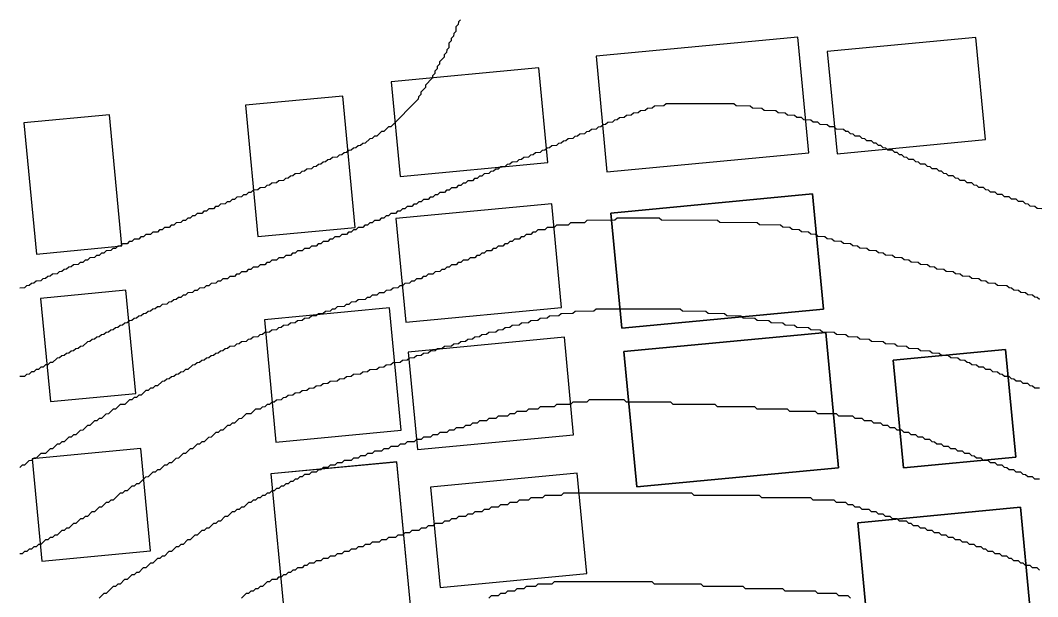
# Model space of a CAD drawing. Header units: millimetres. Extents: x 0 to 600000, y 0 to 540000.
# Drawn here: x 276937 to 385944, y 412798 to 474582 of the extents above; entities that cross this region are included whole.
import ezdxf

# ---------------------------------------------------------------- set-up
doc = ezdxf.new("R2010")
doc.units = ezdxf.units.MM
for name, color, linetype in [('BLDG_BOX_RASTER', 1, 'Continuous'), ('BLDG_FOOTPRINT_RASTER', 12, 'Continuous'), ('CONTOUR_50', 90, 'Continuous'), ('CONTOUR_51', 3, 'Continuous'), ('CONTOUR_52', 60, 'Continuous'), ('CONTOUR_53', 50, 'Continuous'), ('CONTOUR_54', 40, 'Continuous'), ('CONTOUR_55', 40, 'Continuous'), ('CONTOUR_56', 30, 'Continuous')]:
    doc.layers.add(name, color=color, linetype=linetype)

msp = doc.modelspace()

# ---------------------------------------------------------------- linework, layer by layer
at = {"layer": 'BLDG_BOX_RASTER'}
for points in [[(361415, 460373, 51261), (360241, 472773, 50686), (338625, 470728, 50628), (339798, 458327, 51461), (361415, 460373, 51261)], [(380368, 461792, 50806), (379331, 472750, 50513), (363407, 471243, 50722), (364444, 460285, 51198), (380368, 461792, 50806)], [(316677, 467984, 49860), (317636, 457851, 50614), (333462, 459349, 51155), (332504, 469481, 50521), (316677, 467984, 49860)], [(302395, 451399, 50606), (312831, 452386, 50977), (311499, 466470, 49718), (301063, 465483, 49262), (302395, 451399, 50606)], [(287806, 450394, 50000), (286475, 464458, 49088), (277323, 463592, 49150), (278654, 449528, 49712), (287806, 450394, 50000)], [(341382, 441584, 53194), (362999, 443630, 52755), (361831, 455971, 51617), (340215, 453925, 51922), (341382, 441584, 53194)], [(318235, 442234, 52498), (334932, 443814, 52911), (333883, 454903, 51683), (317186, 453323, 51073), (318235, 442234, 52498)], [(279104, 444774, 50212), (280151, 433704, 51464), (289303, 434570, 51954), (288256, 445640, 50589), (279104, 444774, 50212)], [(304328, 429364, 53443), (317740, 430633, 53827), (316498, 443749, 52233), (303087, 442480, 51800), (304328, 429364, 53443)], [(319492, 428568, 54100), (336225, 430151, 54326), (335236, 440607, 53233), (318502, 439024, 52908), (319492, 428568, 54100)], [(363236, 441123, 53000), (341620, 439078, 53442), (342991, 424581, 54926), (364608, 426626, 54574), (363236, 441123, 53000)], [(371555, 426605, 54387), (383590, 427743, 53842), (382496, 439307, 52692), (370461, 438169, 53174), (371555, 426605, 54387)], [(289860, 428686, 52623), (278196, 427582, 51990), (279235, 416600, 53205), (290899, 417704, 53853), (289860, 428686, 52623)], [(303786, 425958, 53786), (305238, 410614, 55404), (318734, 411891, 55802), (317283, 427235, 54171), (303786, 425958, 53786)], [(321912, 413793, 55710), (337632, 415280, 55899), (336615, 426029, 54760), (320895, 424541, 54563), (321912, 413793, 55710)], [(367702, 409739, 56168), (385137, 411389, 55425), (384098, 422376, 54372), (366662, 420726, 55148), (367702, 409739, 56168)]]:
    msp.add_polyline3d(points, close=True, dxfattribs=at)
at = {"layer": 'BLDG_FOOTPRINT_RASTER'}
for points in [[(338625, 470728, 50628), (339798, 458327, 51461), (361415, 460373, 51261), (360241, 472773, 50686), (338625, 470728, 50628)], [(363407, 471243, 50722), (364444, 460285, 51198), (380368, 461792, 50806), (379331, 472750, 50513), (363407, 471243, 50722)], [(316677, 467984, 49860), (317636, 457851, 50614), (333462, 459349, 51155), (332503, 469481, 50521), (316677, 467984, 49860)], [(301063, 465483, 49262), (302395, 451399, 50606), (312831, 452386, 50977), (311499, 466470, 49718), (301063, 465483, 49262)], [(277323, 463592, 49150), (278654, 449528, 49712), (287806, 450394, 50000), (286475, 464458, 49088), (277323, 463592, 49150)], [(361831, 455971, 51617), (362999, 443630, 52755), (341382, 441584, 53194), (340215, 453925, 51922), (361831, 455971, 51617)], [(317186, 453323, 51073), (318235, 442234, 52498), (334932, 443814, 52911), (333883, 454903, 51683), (317186, 453323, 51073)], [(279104, 444774, 50212), (280151, 433704, 51464), (289303, 434570, 51954), (288256, 445640, 50589), (279104, 444774, 50212)], [(303087, 442480, 51800), (304328, 429364, 53443), (317739, 430633, 53827), (316498, 443749, 52233), (303087, 442480, 51800)], [(318502, 439024, 52908), (319492, 428568, 54100), (336225, 430151, 54326), (335236, 440607, 53233), (318502, 439024, 52908)], [(363236, 441123, 53000), (364608, 426626, 54574), (342991, 424581, 54926), (341620, 439078, 53442), (363236, 441123, 53000)], [(382496, 439307, 52692), (383590, 427743, 53842), (371555, 426605, 54387), (370461, 438169, 53174), (382496, 439307, 52692)], [(278196, 427582, 51990), (279235, 416600, 53205), (290899, 417704, 53853), (289860, 428686, 52623), (278196, 427582, 51990)], [(303786, 425958, 53786), (305238, 410614, 55404), (318734, 411891, 55802), (317283, 427234, 54171), (303786, 425958, 53786)], [(320895, 424541, 54563), (321912, 413793, 55710), (337632, 415280, 55899), (336615, 426029, 54760), (320895, 424541, 54563)], [(384098, 422376, 54372), (385137, 411389, 55425), (367702, 409739, 56168), (366662, 420726, 55148), (384098, 422376, 54372)]]:
    msp.add_polyline3d(points, close=True, dxfattribs=at)
at = {"layer": 'CONTOUR_50'}
msp.add_polyline3d([(324088, 474625, 50000), (323875, 474412, 50000), (323841, 474125, 50000), (323606, 473875, 50000), (323586, 473375, 50000), (323375, 473164, 50000), (323338, 472875, 50000), (323103, 472625, 50000), (323090, 472375, 50000), (322855, 472125, 50000), (322833, 471625, 50000), (322625, 471417, 50000), (322585, 471125, 50000), (322350, 470875, 50000), (322333, 470625, 50000), (321853, 470125, 50000), (321838, 469875, 50000), (321602, 469625, 50000), (321587, 469375, 50000), (321351, 469125, 50000), (321335, 468875, 50000), (321099, 468625, 50000), (321080, 468375, 50000), (320352, 467625, 50000), (320334, 467375, 50000), (319851, 466875, 50000), (319835, 466625, 50000), (319598, 466375, 50000), (319578, 466125, 50000), (316625, 463168, 50000), (316375, 463150, 50000), (315875, 462665, 50000), (315625, 462648, 50000), (315125, 462164, 50000), (314875, 462148, 50000), (314625, 461909, 50000), (314375, 461895, 50000), (313875, 461411, 50000), (313625, 461396, 50000), (313375, 461158, 50000), (313125, 461145, 50000), (312875, 460906, 50000), (312625, 460894, 50000), (312375, 460655, 50000), (312125, 460643, 50000), (311875, 460404, 50000), (311625, 460393, 50000), (311375, 460154, 50000), (311095, 460125, 50000), (310875, 459905, 50000), (310375, 459889, 50000), (310125, 459650, 50000), (309875, 459640, 50000), (309625, 459400, 50000), (309375, 459390, 50000), (309125, 459150, 50000), (308875, 459140, 50000), (308625, 458900, 50000), (308349, 458875, 50000), (308125, 458651, 50000), (307625, 458638, 50000), (307375, 458397, 50000), (307101, 458375, 50000), (306875, 458149, 50000), (306375, 458137, 50000), (306125, 457896, 50000), (305875, 457888, 50000), (305625, 457646, 50000), (305352, 457625, 50000), (305125, 457398, 50000), (304625, 457386, 50000), (304375, 457146, 50000), (303875, 457136, 50000), (303625, 456894, 50000), (303354, 456875, 50000), (303125, 456646, 50000), (302625, 456635, 50000), (302375, 456394, 50000), (301875, 456384, 50000), (301625, 456142, 50000), (301375, 456135, 50000), (301125, 455892, 50000), (300856, 455875, 50000), (300625, 455644, 50000), (300125, 455634, 50000), (299875, 455391, 50000), (299625, 455385, 50000), (299375, 455142, 50000), (299107, 455125, 50000), (298875, 454893, 50000), (298375, 454884, 50000), (298125, 454641, 50000), (297858, 454625, 50000), (297625, 454392, 50000), (297125, 454384, 50000), (296875, 454140, 50000), (296608, 454125, 50000), (296375, 453892, 50000), (295875, 453883, 50000), (295625, 453639, 50000), (295375, 453634, 50000), (295125, 453390, 50000), (294875, 453384, 50000), (294625, 453140, 50000), (294358, 453125, 50000), (294125, 452892, 50000), (293625, 452883, 50000), (293375, 452639, 50000), (293109, 452625, 50000), (292875, 452391, 50000), (292375, 452383, 50000), (292125, 452139, 50000), (291859, 452125, 50000), (291625, 451891, 50000), (291125, 451883, 50000), (290875, 451640, 50000), (290375, 451633, 50000), (290125, 451388, 50000), (289860, 451375, 50000), (289625, 451140, 50000), (289125, 451133, 50000), (288875, 450888, 50000), (288610, 450875, 50000), (288375, 450640, 50000), (287875, 450632, 50000), (287625, 450388, 50000), (287375, 450383, 50000), (287125, 450139, 50000), (286860, 450125, 50000), (286625, 449890, 50000), (286125, 449883, 50000), (285875, 449638, 50000), (285625, 449633, 50000), (285375, 449389, 50000), (285110, 449375, 50000), (284875, 449140, 50000), (284375, 449133, 50000), (284125, 448889, 50000), (283875, 448884, 50000), (283625, 448639, 50000), (283359, 448625, 50000), (283125, 448391, 50000), (282625, 448383, 50000), (282375, 448139, 50000), (282125, 448134, 50000), (281875, 447890, 50000), (281625, 447884, 50000), (281375, 447640, 50000), (281108, 447625, 50000), (280875, 447392, 50000), (280375, 447383, 50000), (280125, 447140, 50000), (279875, 447134, 50000), (279625, 446891, 50000), (279358, 446875, 50000), (279125, 446642, 50000), (278625, 446634, 50000), (278375, 446390, 50000), (278125, 446385, 50000), (277875, 446141, 50000), (277607, 446125, 50000), (277375, 445893, 50000), (276875, 445884, 50000)], dxfattribs=at)
at = {"layer": 'CONTOUR_51'}
msp.add_polyline3d([(386375, 454391, 51000), (385875, 454407, 51000), (385625, 454642, 51000), (385125, 454660, 51000), (384910, 454875, 51000), (384625, 454906, 51000), (384375, 455143, 51000), (383875, 455160, 51000), (383625, 455394, 51000), (383125, 455411, 51000), (382875, 455645, 51000), (382375, 455663, 51000), (382125, 455896, 51000), (381625, 455915, 51000), (381375, 456147, 51000), (380875, 456168, 51000), (380668, 456375, 51000), (380375, 456413, 51000), (380125, 456647, 51000), (379625, 456668, 51000), (379418, 456875, 51000), (379125, 456914, 51000), (378875, 457147, 51000), (378375, 457168, 51000), (378125, 457399, 51000), (377625, 457422, 51000), (377422, 457625, 51000), (377125, 457667, 51000), (376875, 457899, 51000), (376375, 457923, 51000), (376173, 458125, 51000), (375875, 458170, 51000), (375625, 458402, 51000), (375375, 458417, 51000), (375125, 458649, 51000), (374625, 458673, 51000), (374423, 458875, 51000), (374125, 458919, 51000), (373875, 459150, 51000), (373375, 459175, 51000), (373175, 459375, 51000), (372875, 459420, 51000), (372625, 459651, 51000), (372125, 459676, 51000), (371926, 459875, 51000), (371625, 459923, 51000), (371375, 460154, 51000), (371125, 460171, 51000), (370875, 460403, 51000), (370625, 460419, 51000), (370375, 460650, 51000), (369875, 460675, 51000), (369675, 460875, 51000), (369375, 460922, 51000), (369125, 461153, 51000), (368875, 461170, 51000), (368625, 461402, 51000), (368375, 461418, 51000), (368125, 461649, 51000), (367625, 461673, 51000), (367423, 461875, 51000), (367125, 461918, 51000), (366875, 462149, 51000), (366375, 462173, 51000), (366173, 462375, 51000), (365875, 462418, 51000), (365625, 462650, 51000), (365375, 462665, 51000), (365125, 462896, 51000), (364375, 462921, 51000), (364125, 463149, 51000), (363625, 463169, 51000), (363375, 463397, 51000), (362625, 463422, 51000), (362375, 463649, 51000), (361875, 463669, 51000), (361625, 463897, 51000), (360875, 463921, 51000), (360625, 464148, 51000), (360125, 464167, 51000), (359875, 464396, 51000), (359125, 464418, 51000), (358875, 464646, 51000), (358125, 464666, 51000), (357875, 464895, 51000), (356625, 464918, 51000), (356375, 465145, 51000), (355375, 465165, 51000), (355125, 465394, 51000), (353625, 465414, 51000), (353375, 465643, 51000), (346125, 465640, 51000), (345875, 465406, 51000), (344875, 465390, 51000), (344625, 465154, 51000), (344125, 465141, 51000), (343875, 464906, 51000), (343375, 464891, 51000), (343125, 464656, 51000), (342625, 464641, 51000), (342375, 464406, 51000), (341875, 464391, 51000), (341625, 464155, 51000), (341125, 464141, 51000), (340875, 463903, 51000), (340594, 463875, 51000), (340375, 463656, 51000), (339875, 463641, 51000), (339625, 463403, 51000), (339375, 463392, 51000), (339125, 463154, 51000), (338843, 463125, 51000), (338625, 462907, 51000), (338125, 462891, 51000), (337875, 462653, 51000), (337594, 462625, 51000), (337375, 462406, 51000), (336875, 462390, 51000), (336625, 462152, 51000), (336346, 462125, 51000), (336125, 461904, 51000), (335625, 461890, 51000), (335375, 461650, 51000), (335125, 461641, 51000), (334875, 461402, 51000), (334597, 461375, 51000), (334375, 461153, 51000), (333875, 461139, 51000), (333625, 460899, 51000), (333375, 460890, 51000), (333125, 460650, 51000), (332848, 460625, 51000), (332625, 460402, 51000), (332125, 460388, 51000), (331875, 460148, 51000), (331600, 460125, 51000), (331375, 459900, 51000), (330875, 459888, 51000), (330625, 459647, 51000), (330351, 459625, 51000), (330125, 459399, 51000), (329625, 459387, 51000), (329375, 459146, 51000), (329103, 459125, 51000), (328875, 458897, 51000), (328375, 458886, 51000), (328125, 458644, 51000), (327875, 458637, 51000), (327625, 458395, 51000), (327354, 458375, 51000), (327125, 458146, 51000), (326625, 458135, 51000), (326375, 457893, 51000), (326125, 457886, 51000), (325875, 457643, 51000), (325606, 457625, 51000), (325375, 457394, 51000), (324875, 457385, 51000), (324625, 457142, 51000), (324375, 457135, 51000), (324125, 456892, 51000), (323857, 456875, 51000), (323625, 456643, 51000), (323125, 456634, 51000), (322875, 456391, 51000), (322608, 456375, 51000), (322375, 456142, 51000), (321875, 456133, 51000), (321625, 455890, 51000), (321375, 455884, 51000), (321125, 455640, 51000), (320859, 455625, 51000), (320625, 455391, 51000), (320125, 455383, 51000), (319875, 455139, 51000), (319625, 455134, 51000), (319375, 454889, 51000), (319110, 454875, 51000), (318875, 454640, 51000), (318375, 454633, 51000), (318125, 454388, 51000), (317875, 454383, 51000), (317625, 454139, 51000), (317360, 454125, 51000), (317125, 453890, 51000), (316625, 453882, 51000), (316375, 453638, 51000), (316125, 453633, 51000), (315875, 453388, 51000), (315610, 453375, 51000), (315375, 453140, 51000), (314875, 453132, 51000), (314625, 452888, 51000), (314375, 452883, 51000), (314125, 452638, 51000), (313861, 452625, 51000), (313625, 452389, 51000), (313125, 452382, 51000), (312875, 452138, 51000), (312625, 452133, 51000), (312375, 451888, 51000), (312110, 451875, 51000), (311875, 451640, 51000), (311375, 451632, 51000), (311125, 451389, 51000), (310625, 451382, 51000), (310375, 451137, 51000), (310111, 451125, 51000), (309875, 450889, 51000), (309375, 450882, 51000), (309125, 450637, 51000), (308861, 450625, 51000), (308625, 450389, 51000), (308125, 450382, 51000), (307875, 450138, 51000), (307375, 450132, 51000), (307125, 449888, 51000), (306625, 449882, 51000), (306375, 449637, 51000), (306111, 449625, 51000), (305875, 449389, 51000), (305375, 449382, 51000), (305125, 449138, 51000), (304625, 449132, 51000), (304375, 448888, 51000), (303875, 448882, 51000), (303625, 448637, 51000), (303362, 448625, 51000), (303125, 448388, 51000), (302625, 448382, 51000), (302375, 448138, 51000), (301875, 448131, 51000), (301625, 447887, 51000), (301362, 447875, 51000), (301125, 447638, 51000), (300625, 447632, 51000), (300375, 447387, 51000), (300112, 447375, 51000), (299875, 447138, 51000), (299375, 447132, 51000), (299125, 446887, 51000), (298625, 446881, 51000), (298375, 446636, 51000), (298112, 446625, 51000), (297875, 446388, 51000), (297375, 446381, 51000), (297125, 446136, 51000), (296862, 446125, 51000), (296625, 445888, 51000), (296125, 445881, 51000), (295875, 445636, 51000), (295612, 445625, 51000), (295375, 445388, 51000), (294875, 445381, 51000), (294625, 445136, 51000), (294375, 445132, 51000), (294125, 444887, 51000), (293875, 444882, 51000), (293625, 444637, 51000), (293375, 444632, 51000), (293125, 444387, 51000), (292862, 444375, 51000), (292625, 444138, 51000), (292125, 444131, 51000), (291875, 443886, 51000), (291625, 443882, 51000), (291375, 443637, 51000), (291125, 443632, 51000), (290875, 443387, 51000), (290625, 443382, 51000), (290375, 443137, 51000), (290125, 443132, 51000), (289875, 442887, 51000), (289625, 442883, 51000), (289375, 442637, 51000), (289125, 442633, 51000), (288875, 442387, 51000), (288625, 442383, 51000), (288375, 442137, 51000), (288125, 442133, 51000), (287875, 441887, 51000), (287625, 441883, 51000), (287375, 441638, 51000), (287125, 441633, 51000), (286875, 441388, 51000), (286625, 441383, 51000), (286375, 441138, 51000), (286125, 441133, 51000), (285875, 440888, 51000), (285625, 440883, 51000), (285375, 440638, 51000), (285125, 440633, 51000), (284875, 440388, 51000), (284625, 440383, 51000), (284375, 440137, 51000), (284125, 440133, 51000), (283625, 439640, 51000), (283375, 439634, 51000), (283125, 439389, 51000), (282875, 439383, 51000), (282625, 439139, 51000), (282375, 439133, 51000), (282125, 438889, 51000), (281875, 438883, 51000), (281625, 438638, 51000), (281375, 438633, 51000), (281125, 438388, 51000), (280875, 438383, 51000), (280375, 437891, 51000), (280125, 437884, 51000), (279875, 437640, 51000), (279625, 437634, 51000), (279375, 437390, 51000), (279125, 437384, 51000), (278875, 437140, 51000), (278625, 437134, 51000), (278375, 436890, 51000), (278125, 436884, 51000), (277875, 436640, 51000), (277608, 436625, 51000), (277375, 436392, 51000), (276875, 436383, 51000)], dxfattribs=at)
at = {"layer": 'CONTOUR_52'}
msp.add_polyline3d([(386125, 444640, 52000), (385890, 444875, 52000), (385625, 444888, 52000), (385375, 445132, 52000), (384875, 445139, 52000), (384625, 445383, 52000), (384125, 445390, 52000), (383875, 445633, 52000), (383375, 445640, 52000), (383140, 445875, 52000), (382875, 445888, 52000), (382625, 446132, 52000), (381625, 446141, 52000), (381375, 446383, 52000), (380625, 446391, 52000), (380375, 446633, 52000), (379875, 446640, 52000), (379625, 446883, 52000), (378875, 446891, 52000), (378625, 447133, 52000), (377875, 447142, 52000), (377625, 447384, 52000), (377125, 447391, 52000), (376875, 447633, 52000), (376125, 447642, 52000), (375875, 447883, 52000), (375125, 447892, 52000), (374875, 448134, 52000), (374375, 448141, 52000), (374125, 448383, 52000), (373375, 448392, 52000), (373125, 448634, 52000), (372375, 448643, 52000), (372125, 448884, 52000), (371625, 448892, 52000), (371375, 449134, 52000), (370625, 449143, 52000), (370375, 449384, 52000), (369625, 449393, 52000), (369375, 449634, 52000), (368875, 449642, 52000), (368625, 449884, 52000), (367875, 449893, 52000), (367625, 450134, 52000), (366875, 450144, 52000), (366625, 450385, 52000), (366125, 450393, 52000), (365875, 450634, 52000), (365125, 450644, 52000), (364875, 450884, 52000), (364125, 450894, 52000), (363875, 451135, 52000), (363375, 451143, 52000), (363125, 451384, 52000), (362375, 451394, 52000), (362125, 451635, 52000), (361625, 451643, 52000), (361375, 451884, 52000), (360625, 451893, 52000), (360375, 452134, 52000), (359625, 452143, 52000), (359375, 452384, 52000), (358625, 452392, 52000), (358375, 452633, 52000), (356125, 452644, 52000), (355875, 452884, 52000), (351875, 452895, 52000), (351625, 453134, 52000), (345625, 453144, 52000), (345375, 453384, 52000), (340875, 453383, 52000), (340625, 453142, 52000), (337625, 453132, 52000), (337375, 452890, 52000), (335875, 452882, 52000), (335625, 452639, 52000), (334375, 452631, 52000), (334125, 452388, 52000), (333375, 452381, 52000), (333125, 452137, 52000), (332375, 452131, 52000), (332125, 451886, 52000), (331862, 451875, 52000), (331625, 451638, 52000), (331125, 451631, 52000), (330875, 451387, 52000), (330612, 451375, 52000), (330375, 451138, 52000), (329875, 451131, 52000), (329625, 450886, 52000), (329375, 450882, 52000), (329125, 450637, 52000), (328862, 450625, 52000), (328625, 450388, 52000), (328125, 450382, 52000), (327875, 450137, 52000), (327612, 450125, 52000), (327375, 449888, 52000), (326875, 449882, 52000), (326625, 449637, 52000), (326375, 449632, 52000), (326125, 449388, 52000), (325861, 449375, 52000), (325625, 449139, 52000), (325125, 449132, 52000), (324875, 448888, 52000), (324375, 448882, 52000), (324125, 448637, 52000), (323862, 448625, 52000), (323625, 448388, 52000), (323125, 448382, 52000), (322875, 448137, 52000), (322625, 448132, 52000), (322375, 447887, 52000), (322111, 447875, 52000), (321875, 447639, 52000), (321375, 447632, 52000), (321125, 447388, 52000), (320625, 447382, 52000), (320375, 447137, 52000), (320112, 447125, 52000), (319875, 446888, 52000), (319375, 446882, 52000), (319125, 446637, 52000), (318862, 446625, 52000), (318625, 446388, 52000), (318125, 446382, 52000), (317875, 446137, 52000), (317612, 446125, 52000), (317375, 445888, 52000), (316875, 445882, 52000), (316625, 445638, 52000), (316125, 445632, 52000), (315875, 445387, 52000), (315375, 445382, 52000), (315125, 445137, 52000), (314625, 445131, 52000), (314375, 444887, 52000), (314112, 444875, 52000), (313875, 444638, 52000), (313125, 444631, 52000), (312875, 444387, 52000), (312375, 444381, 52000), (312125, 444136, 52000), (311862, 444125, 52000), (311625, 443888, 52000), (310875, 443881, 52000), (310625, 443636, 52000), (310363, 443625, 52000), (310125, 443387, 52000), (309625, 443381, 52000), (309375, 443137, 52000), (308875, 443131, 52000), (308625, 442887, 52000), (308125, 442881, 52000), (307875, 442637, 52000), (307375, 442631, 52000), (307125, 442387, 52000), (306625, 442381, 52000), (306375, 442137, 52000), (305875, 442131, 52000), (305625, 441886, 52000), (305125, 441881, 52000), (304875, 441636, 52000), (304613, 441625, 52000), (304375, 441387, 52000), (303875, 441381, 52000), (303625, 441136, 52000), (303125, 441131, 52000), (302875, 440886, 52000), (302613, 440875, 52000), (302375, 440637, 52000), (301875, 440631, 52000), (301625, 440386, 52000), (301363, 440375, 52000), (301125, 440137, 52000), (300625, 440131, 52000), (300375, 439886, 52000), (300113, 439875, 52000), (299875, 439637, 52000), (299375, 439631, 52000), (299125, 439385, 52000), (298875, 439381, 52000), (298625, 439136, 52000), (298375, 439132, 52000), (298125, 438886, 52000), (297875, 438882, 52000), (297625, 438636, 52000), (297375, 438632, 52000), (297125, 438386, 52000), (296875, 438382, 52000), (296625, 438136, 52000), (296375, 438132, 52000), (296125, 437886, 52000), (295875, 437882, 52000), (295625, 437636, 52000), (295375, 437632, 52000), (294875, 437138, 52000), (294625, 437133, 52000), (294375, 436887, 52000), (294125, 436882, 52000), (293875, 436637, 52000), (293625, 436632, 52000), (293375, 436387, 52000), (293125, 436382, 52000), (292875, 436136, 52000), (292625, 436132, 52000), (292375, 435886, 52000), (292125, 435882, 52000), (291625, 435388, 52000), (291375, 435383, 52000), (291125, 435137, 52000), (290875, 435132, 52000), (290625, 434887, 52000), (290375, 434882, 52000), (289875, 434388, 52000), (289625, 434383, 52000), (289375, 434137, 52000), (289125, 434132, 52000), (288875, 433887, 52000), (288625, 433882, 52000), (288125, 433389, 52000), (287625, 433381, 52000), (287125, 432887, 52000), (286875, 432882, 52000), (286375, 432388, 52000), (286114, 432375, 52000), (285625, 431889, 52000), (285375, 431883, 52000), (285125, 431637, 52000), (284875, 431632, 52000), (284375, 431138, 52000), (284125, 431133, 52000), (283625, 430639, 52000), (283364, 430625, 52000), (282875, 430140, 52000), (282625, 430134, 52000), (282375, 429888, 52000), (282125, 429883, 52000), (281625, 429390, 52000), (281375, 429384, 52000), (281125, 429138, 52000), (280875, 429133, 52000), (280375, 428640, 52000), (280125, 428634, 52000), (279625, 428142, 52000), (279125, 428133, 52000), (278625, 427640, 52000), (278375, 427634, 52000), (278125, 427389, 52000), (277862, 427375, 52000), (277375, 426891, 52000), (277125, 426885, 52000), (276875, 426641, 52000)], dxfattribs=at)
at = {"layer": 'CONTOUR_53'}
msp.add_polyline3d([(386125, 435133, 53000), (385625, 435140, 53000), (385390, 435375, 53000), (385125, 435388, 53000), (384875, 435633, 53000), (384375, 435640, 53000), (384125, 435883, 53000), (383625, 435890, 53000), (383390, 436125, 53000), (383125, 436139, 53000), (382875, 436383, 53000), (382375, 436390, 53000), (382140, 436625, 53000), (381875, 436638, 53000), (381625, 436882, 53000), (381125, 436889, 53000), (380875, 437133, 53000), (380375, 437140, 53000), (380125, 437383, 53000), (379625, 437390, 53000), (379375, 437633, 53000), (378875, 437640, 53000), (378640, 437875, 53000), (378375, 437888, 53000), (378125, 438132, 53000), (377625, 438138, 53000), (377375, 438382, 53000), (376625, 438389, 53000), (376375, 438632, 53000), (375625, 438640, 53000), (375375, 438882, 53000), (374625, 438889, 53000), (374375, 439132, 53000), (373375, 439140, 53000), (373125, 439382, 53000), (372125, 439390, 53000), (371875, 439632, 53000), (370875, 439641, 53000), (370625, 439883, 53000), (369625, 439891, 53000), (369375, 440133, 53000), (368125, 440141, 53000), (367875, 440383, 53000), (366875, 440391, 53000), (366625, 440633, 53000), (365625, 440641, 53000), (365375, 440883, 53000), (364375, 440891, 53000), (364125, 441133, 53000), (362875, 441142, 53000), (362625, 441383, 53000), (361625, 441392, 53000), (361375, 441633, 53000), (360125, 441642, 53000), (359875, 441883, 53000), (358875, 441892, 53000), (358625, 442133, 53000), (357375, 442142, 53000), (357125, 442383, 53000), (355875, 442392, 53000), (355625, 442633, 53000), (354375, 442642, 53000), (354125, 442883, 53000), (352625, 442892, 53000), (352375, 443133, 53000), (350625, 443142, 53000), (350375, 443383, 53000), (347875, 443391, 53000), (347625, 443632, 53000), (343125, 443634, 53000), (338625, 443632, 53000), (338375, 443390, 53000), (336375, 443382, 53000), (336125, 443140, 53000), (334875, 443132, 53000), (334625, 442890, 53000), (333625, 442882, 53000), (333375, 442639, 53000), (332625, 442632, 53000), (332375, 442389, 53000), (331625, 442382, 53000), (331375, 442139, 53000), (330625, 442132, 53000), (330375, 441889, 53000), (329625, 441882, 53000), (329375, 441638, 53000), (328875, 441632, 53000), (328625, 441389, 53000), (328125, 441382, 53000), (327875, 441139, 53000), (327125, 441132, 53000), (326875, 440888, 53000), (326375, 440882, 53000), (326125, 440638, 53000), (325625, 440632, 53000), (325375, 440388, 53000), (324875, 440382, 53000), (324625, 440138, 53000), (324125, 440132, 53000), (323875, 439889, 53000), (323375, 439882, 53000), (323125, 439639, 53000), (322375, 439632, 53000), (322125, 439388, 53000), (321625, 439382, 53000), (321375, 439138, 53000), (320875, 439132, 53000), (320625, 438888, 53000), (320125, 438882, 53000), (319875, 438638, 53000), (319375, 438632, 53000), (319125, 438388, 53000), (318625, 438382, 53000), (318375, 438138, 53000), (317875, 438132, 53000), (317625, 437889, 53000), (316875, 437881, 53000), (316625, 437637, 53000), (316125, 437632, 53000), (315875, 437388, 53000), (315375, 437382, 53000), (315125, 437138, 53000), (314375, 437131, 53000), (314125, 436887, 53000), (313625, 436882, 53000), (313375, 436638, 53000), (312625, 436631, 53000), (312375, 436387, 53000), (311875, 436381, 53000), (311625, 436137, 53000), (311125, 436132, 53000), (310875, 435888, 53000), (310125, 435881, 53000), (309875, 435637, 53000), (309375, 435631, 53000), (309125, 435387, 53000), (308625, 435381, 53000), (308375, 435137, 53000), (307875, 435131, 53000), (307625, 434887, 53000), (307125, 434881, 53000), (306875, 434637, 53000), (306375, 434631, 53000), (306125, 434386, 53000), (305625, 434381, 53000), (305375, 434136, 53000), (305113, 434125, 53000), (304875, 433887, 53000), (304375, 433881, 53000), (304125, 433635, 53000), (303875, 433632, 53000), (303625, 433386, 53000), (303375, 433382, 53000), (303125, 433136, 53000), (302863, 433125, 53000), (302625, 432887, 53000), (302125, 432881, 53000), (301625, 432388, 53000), (301125, 432381, 53000), (300625, 431887, 53000), (300365, 431875, 53000), (299875, 431388, 53000), (299625, 431382, 53000), (299375, 431136, 53000), (299125, 431132, 53000), (298625, 430638, 53000), (298375, 430633, 53000), (298125, 430387, 53000), (297875, 430382, 53000), (297375, 429888, 53000), (297115, 429875, 53000), (296625, 429388, 53000), (296375, 429383, 53000), (296125, 429137, 53000), (295875, 429132, 53000), (295375, 428638, 53000), (295125, 428632, 53000), (294625, 428138, 53000), (294375, 428133, 53000), (293875, 427638, 53000), (293614, 427625, 53000), (293125, 427139, 53000), (292875, 427133, 53000), (292625, 426887, 53000), (292375, 426882, 53000), (291875, 426389, 53000), (291625, 426383, 53000), (291375, 426137, 53000), (291125, 426132, 53000), (290625, 425638, 53000), (290365, 425625, 53000), (289625, 424890, 53000), (289375, 424884, 53000), (289125, 424638, 53000), (288875, 424633, 53000), (288375, 424139, 53000), (288125, 424133, 53000), (287875, 423887, 53000), (287625, 423882, 53000), (286875, 423140, 53000), (286625, 423134, 53000), (286375, 422888, 53000), (286125, 422883, 53000), (285625, 422389, 53000), (285375, 422383, 53000), (284875, 421889, 53000), (284613, 421875, 53000), (284125, 421390, 53000), (283875, 421384, 53000), (283625, 421138, 53000), (283375, 421133, 53000), (282875, 420639, 53000), (282625, 420633, 53000), (282125, 420140, 53000), (281875, 420134, 53000), (281625, 419889, 53000), (281375, 419883, 53000), (280875, 419390, 53000), (280625, 419384, 53000), (280375, 419139, 53000), (280125, 419134, 53000), (279875, 418889, 53000), (279625, 418883, 53000), (279125, 418391, 53000), (278875, 418384, 53000), (278625, 418140, 53000), (278375, 418134, 53000), (278125, 417889, 53000), (277875, 417884, 53000), (277625, 417639, 53000), (277375, 417634, 53000), (277125, 417389, 53000), (276875, 417384, 53000)], dxfattribs=at)
at = {"layer": 'CONTOUR_54'}
msp.add_polyline3d([(386125, 425383, 54000), (385625, 425390, 54000), (385375, 425633, 54000), (384875, 425641, 54000), (384641, 425875, 54000), (384375, 425889, 54000), (384125, 426133, 54000), (383625, 426140, 54000), (383375, 426383, 54000), (382875, 426391, 54000), (382641, 426625, 54000), (382375, 426639, 54000), (382125, 426883, 54000), (381625, 426890, 54000), (381375, 427133, 54000), (380875, 427140, 54000), (380625, 427383, 54000), (380125, 427390, 54000), (379875, 427633, 54000), (379375, 427641, 54000), (379141, 427875, 54000), (378875, 427889, 54000), (378625, 428133, 54000), (378125, 428140, 54000), (377875, 428383, 54000), (377375, 428390, 54000), (377125, 428633, 54000), (376625, 428640, 54000), (376375, 428883, 54000), (375875, 428890, 54000), (375625, 429133, 54000), (375125, 429141, 54000), (374891, 429375, 54000), (374625, 429389, 54000), (374375, 429633, 54000), (373875, 429640, 54000), (373625, 429883, 54000), (373125, 429890, 54000), (372875, 430133, 54000), (372375, 430140, 54000), (372125, 430383, 54000), (371625, 430389, 54000), (371375, 430633, 54000), (370875, 430639, 54000), (370625, 430882, 54000), (370125, 430889, 54000), (369875, 431132, 54000), (369375, 431138, 54000), (369125, 431382, 54000), (368375, 431389, 54000), (368125, 431632, 54000), (367375, 431639, 54000), (367125, 431882, 54000), (366375, 431888, 54000), (366125, 432131, 54000), (364625, 432139, 54000), (364375, 432382, 54000), (362375, 432390, 54000), (362125, 432632, 54000), (359375, 432641, 54000), (359125, 432882, 54000), (355875, 432891, 54000), (355625, 433132, 54000), (351625, 433142, 54000), (351375, 433383, 54000), (346875, 433392, 54000), (346625, 433633, 54000), (341875, 433642, 54000), (341625, 433883, 54000), (337875, 433882, 54000), (337625, 433640, 54000), (336125, 433632, 54000), (335875, 433391, 54000), (334375, 433382, 54000), (334125, 433141, 54000), (332625, 433132, 54000), (332375, 432890, 54000), (331375, 432882, 54000), (331125, 432640, 54000), (330125, 432632, 54000), (329875, 432389, 54000), (329375, 432383, 54000), (329125, 432141, 54000), (328125, 432132, 54000), (327875, 431890, 54000), (327125, 431882, 54000), (326875, 431640, 54000), (326125, 431632, 54000), (325875, 431389, 54000), (325375, 431383, 54000), (325125, 431140, 54000), (324625, 431133, 54000), (324375, 430890, 54000), (323625, 430882, 54000), (323375, 430639, 54000), (322875, 430633, 54000), (322625, 430390, 54000), (321875, 430382, 54000), (321625, 430139, 54000), (321125, 430133, 54000), (320875, 429890, 54000), (320125, 429882, 54000), (319875, 429639, 54000), (319375, 429633, 54000), (319125, 429390, 54000), (318375, 429382, 54000), (318125, 429139, 54000), (317625, 429133, 54000), (317375, 428890, 54000), (316625, 428882, 54000), (316375, 428639, 54000), (315875, 428633, 54000), (315625, 428390, 54000), (314875, 428382, 54000), (314625, 428139, 54000), (314125, 428132, 54000), (313875, 427889, 54000), (313375, 427882, 54000), (313125, 427639, 54000), (312625, 427633, 54000), (312375, 427390, 54000), (311625, 427382, 54000), (311375, 427138, 54000), (310875, 427132, 54000), (310625, 426889, 54000), (310125, 426882, 54000), (309875, 426638, 54000), (309375, 426632, 54000), (309125, 426388, 54000), (308861, 426375, 54000), (308625, 426139, 54000), (308125, 426132, 54000), (307875, 425888, 54000), (307375, 425882, 54000), (307125, 425637, 54000), (306875, 425633, 54000), (306625, 425387, 54000), (306375, 425383, 54000), (306125, 425138, 54000), (305875, 425133, 54000), (305625, 424888, 54000), (305375, 424883, 54000), (305125, 424638, 54000), (304875, 424633, 54000), (304625, 424388, 54000), (304375, 424383, 54000), (304125, 424138, 54000), (303875, 424133, 54000), (303625, 423888, 54000), (303375, 423883, 54000), (303125, 423638, 54000), (302875, 423633, 54000), (302625, 423388, 54000), (302375, 423383, 54000), (302125, 423137, 54000), (301875, 423133, 54000), (301625, 422887, 54000), (301375, 422882, 54000), (300875, 422389, 54000), (300625, 422383, 54000), (300375, 422138, 54000), (300125, 422133, 54000), (299875, 421887, 54000), (299625, 421882, 54000), (299125, 421388, 54000), (298864, 421375, 54000), (298375, 420889, 54000), (298125, 420883, 54000), (297875, 420638, 54000), (297625, 420633, 54000), (297125, 420139, 54000), (296875, 420133, 54000), (296625, 419887, 54000), (296375, 419882, 54000), (295875, 419388, 54000), (295625, 419383, 54000), (295125, 418889, 54000), (294864, 418875, 54000), (294375, 418389, 54000), (294125, 418383, 54000), (293875, 418138, 54000), (293625, 418133, 54000), (293125, 417639, 54000), (292864, 417625, 54000), (292375, 417139, 54000), (292125, 417133, 54000), (291875, 416888, 54000), (291625, 416883, 54000), (291125, 416388, 54000), (290875, 416383, 54000), (290375, 415889, 54000), (290114, 415875, 54000), (289625, 415389, 54000), (289375, 415383, 54000), (289125, 415138, 54000), (288875, 415133, 54000), (288375, 414639, 54000), (288114, 414625, 54000), (287625, 414139, 54000), (287375, 414133, 54000), (287125, 413887, 54000), (286875, 413882, 54000), (286125, 413139, 54000), (285875, 413133, 54000), (285375, 412639, 54000)], dxfattribs=at)
at = {"layer": 'CONTOUR_55'}
msp.add_polyline3d([(386125, 415638, 55000), (385875, 415882, 55000), (385375, 415889, 55000), (385125, 416133, 55000), (384625, 416140, 55000), (384390, 416375, 55000), (384125, 416389, 55000), (383875, 416633, 55000), (383375, 416640, 55000), (383140, 416875, 55000), (382875, 416888, 55000), (382625, 417133, 55000), (382125, 417140, 55000), (381875, 417383, 55000), (381375, 417390, 55000), (381125, 417633, 55000), (380625, 417641, 55000), (380391, 417875, 55000), (380125, 417889, 55000), (379875, 418133, 55000), (379375, 418140, 55000), (379125, 418383, 55000), (378625, 418390, 55000), (378375, 418633, 55000), (377875, 418640, 55000), (377625, 418883, 55000), (377125, 418890, 55000), (376875, 419133, 55000), (376375, 419140, 55000), (376125, 419383, 55000), (375625, 419390, 55000), (375375, 419633, 55000), (374875, 419640, 55000), (374625, 419883, 55000), (374125, 419890, 55000), (373875, 420133, 55000), (373375, 420140, 55000), (373125, 420383, 55000), (372625, 420391, 55000), (372391, 420625, 55000), (372125, 420638, 55000), (371875, 420882, 55000), (371125, 420891, 55000), (370875, 421133, 55000), (370375, 421140, 55000), (370125, 421383, 55000), (369625, 421390, 55000), (369375, 421633, 55000), (368875, 421640, 55000), (368625, 421883, 55000), (368125, 421889, 55000), (367875, 422132, 55000), (367125, 422140, 55000), (366875, 422383, 55000), (366375, 422389, 55000), (366125, 422632, 55000), (365625, 422638, 55000), (365375, 422882, 55000), (364375, 422889, 55000), (364125, 423132, 55000), (361875, 423140, 55000), (361625, 423382, 55000), (356375, 423392, 55000), (356125, 423633, 55000), (349125, 423642, 55000), (348875, 423883, 55000), (335125, 423882, 55000), (334875, 423640, 55000), (333125, 423632, 55000), (332875, 423390, 55000), (331625, 423382, 55000), (331375, 423140, 55000), (330375, 423132, 55000), (330125, 422890, 55000), (329375, 422882, 55000), (329125, 422640, 55000), (328375, 422633, 55000), (328125, 422390, 55000), (327375, 422382, 55000), (327125, 422140, 55000), (326625, 422133, 55000), (326375, 421891, 55000), (325625, 421883, 55000), (325375, 421640, 55000), (324875, 421633, 55000), (324625, 421391, 55000), (323875, 421383, 55000), (323625, 421140, 55000), (323125, 421133, 55000), (322875, 420890, 55000), (322375, 420883, 55000), (322125, 420641, 55000), (321375, 420633, 55000), (321125, 420390, 55000), (320625, 420383, 55000), (320375, 420141, 55000), (319875, 420133, 55000), (319625, 419891, 55000), (318875, 419883, 55000), (318625, 419640, 55000), (318125, 419633, 55000), (317875, 419391, 55000), (317375, 419383, 55000), (317125, 419141, 55000), (316375, 419133, 55000), (316125, 418890, 55000), (315625, 418883, 55000), (315375, 418641, 55000), (314625, 418633, 55000), (314375, 418390, 55000), (313875, 418383, 55000), (313625, 418140, 55000), (313125, 418133, 55000), (312875, 417890, 55000), (312375, 417883, 55000), (312125, 417640, 55000), (311625, 417633, 55000), (311375, 417390, 55000), (310875, 417383, 55000), (310625, 417140, 55000), (310125, 417133, 55000), (309875, 416889, 55000), (309375, 416883, 55000), (309125, 416639, 55000), (308625, 416632, 55000), (308375, 416389, 55000), (307875, 416382, 55000), (307625, 416138, 55000), (307361, 416125, 55000), (307125, 415889, 55000), (306625, 415882, 55000), (306375, 415637, 55000), (306125, 415633, 55000), (305875, 415388, 55000), (305625, 415383, 55000), (305375, 415138, 55000), (305125, 415133, 55000), (304875, 414888, 55000), (304611, 414875, 55000), (304375, 414639, 55000), (303875, 414632, 55000), (303625, 414387, 55000), (303375, 414382, 55000), (302875, 413889, 55000), (302625, 413883, 55000), (302375, 413638, 55000), (302125, 413633, 55000), (301875, 413388, 55000), (301625, 413383, 55000), (301375, 413137, 55000), (301125, 413132, 55000), (300625, 412639, 55000)], dxfattribs=at)
at = {"layer": 'CONTOUR_56'}
msp.add_polyline3d([(365875, 412640, 56000), (365625, 412882, 56000), (364625, 412890, 56000), (364375, 413132, 56000), (362375, 413141, 56000), (362125, 413382, 56000), (358875, 413392, 56000), (358625, 413633, 56000), (354625, 413642, 56000), (354375, 413883, 56000), (350125, 413892, 56000), (349875, 414133, 56000), (344875, 414142, 56000), (344625, 414383, 56000), (334125, 414382, 56000), (333875, 414140, 56000), (332375, 414132, 56000), (332125, 413889, 56000), (331125, 413882, 56000), (330875, 413639, 56000), (330125, 413632, 56000), (329875, 413390, 56000), (329125, 413382, 56000), (328875, 413139, 56000), (328375, 413133, 56000), (328125, 412890, 56000), (327375, 412882, 56000), (327125, 412639, 56000)], dxfattribs=at)

doc.saveas('drawing.dxf')
